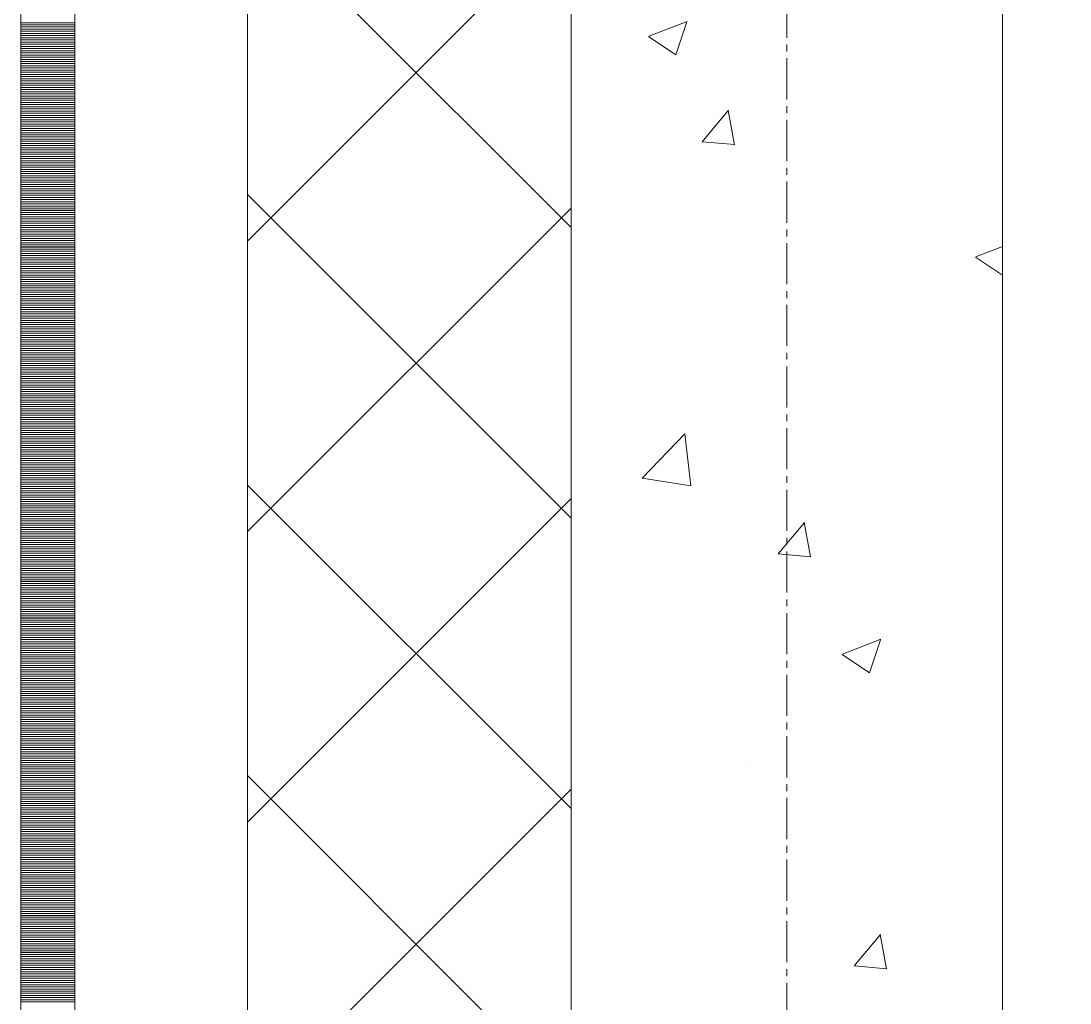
# Model space of a CAD drawing. Header units: millimetres. Extents: x 470010 to 1231400, y -134005 to 421770.
# Drawn here: x 806167.7 to 806654, y 139256.5 to 139711.8 of the extents above; entities that cross this region are included whole.
import ezdxf
from ezdxf.enums import TextEntityAlignment as Align

# ---------------------------------------------------------------- set-up
doc = ezdxf.new("R2010")
doc.units = ezdxf.units.MM
doc.linetypes.add('CENTER2', pattern=[28.575, 19.05, -3.175, 3.175, -3.175])
doc.linetypes.add('DASHED', pattern=[19.05, 12.7, -6.35])
doc.layers.get('Defpoints').update_dxf_attribs({"color": 140})
doc.layers.add('АР_Делит', color=120, linetype='Continuous', lineweight=0, plot=False)
for name, color, linetype, lineweight in [('АР_Стены ПЕНОблок', 52, 'Continuous', 20), ('АР_Тонкая', 254, 'Continuous', 5), ('АР_Утеплитель', 31, 'Continuous', 0), ('АР_Штриховка', 8, 'Continuous', 0)]:
    doc.layers.add(name, color=color, linetype=linetype, lineweight=lineweight)
doc.layers.add('РД_Оси_100', color=7, linetype='Continuous', lineweight=0, true_color=0x525252)
doc.styles.add('style1', font='ARIALN.TTF')

# ---------------------------------------------------------------- blocks, each defined once
blk = doc.blocks.new('СОШ_2200_АР_ОСИ_М100_28.05.24')
at = {"layer": 'АР_Делит', "color": 251, "linetype": 'DASHED', "true_color": 0x636466}
blk.add_lwpolyline([(114955, 135155), (114955, -355), (93595.036, -355), (93595.036, 13855), (94145, 13855), (94145, 68320), (66055, 68320), (66055, 13857.73), (83455, 13857.73), (83455, -355), (45245, -355), (45245, 13145), (44695, 13145), (44695, 26755), (45245, 26755), (45245, 68320), (20455, 68320), (20455, 26755), (27955, 26755), (27955, 13145), (-355, 13145), (-355, 100855)], dxfattribs=at)
at = {"layer": 'РД_Оси_100', "color": 251, "linetype": 'CENTER2', "true_color": 0x636466}
blk.add_line((0, -6155), (0, 139938.679), dxfattribs=at)
blk = doc.blocks.new('A$C9108343f')
at = {"layer": 'АР_Стены ПЕНОблок', "color": 18, "linetype": 'Continuous', "lineweight": 20, "true_color": 0x000000}
for p, q in [((140704.09, 313879.49), (140704.09, 237679.49)), ((140904.09, 237679.49), (140904.09, 313879.49))]:
    blk.add_line(p, q, dxfattribs=at)
at = {"layer": 'АР_Тонкая', "color": 18, "linetype": 'Continuous', "lineweight": 5, "true_color": 0x000000}
for p, q in [((140449.09, 313879.49), (140449.09, 237679.49)), ((140474.09, 313879.49), (140474.09, 237679.49)), ((140474.09, 237679.49), (140474.09, 313879.49)), ((140554.09, 237679.49), (140554.09, 313879.49))]:
    blk.add_line(p, q, dxfattribs=at)
at = {"layer": 'АР_Утеплитель', "color": 18, "linetype": 'Continuous', "lineweight": 0, "true_color": 0x000000}
for p, q in [((140554.09, 313879.49), (140554.09, 237679.49)), ((140704.09, 237679.49), (140704.09, 313879.49))]:
    blk.add_line(p, q, dxfattribs=at)
at = {"layer": 'АР_Штриховка', "color": 18, "linetype": 'Continuous', "lineweight": 0, "true_color": 0x000000}
for p, q in [((140704.09, 239982.27), (140554.09, 240132.27)), ((140554.09, 239975.98), (140704.09, 240125.98)), ((140740.06, 240070.99), (140757.85, 240077.81)), ((140752.62, 240062.28), (140757.77, 240077.63)), ((140449.09, 240077.24), (140474.09, 240077.24)), ((140449.09, 240076.24), (140474.09, 240076.24)), ((140449.09, 240075.24), (140474.09, 240075.24)), ((140449.09, 240074.24), (140474.09, 240074.24)), ((140449.09, 240073.24), (140474.09, 240073.24)), ((140796.79, 240073.47), (140796.79, 240073.47)), ((140449.09, 240072.24), (140474.09, 240072.24)), ((140449.09, 240071.24), (140474.09, 240071.24)), ((140449.09, 240070.24), (140474.09, 240070.24)), ((140449.09, 240069.24), (140474.09, 240069.24)), ((140449.09, 240068.24), (140474.09, 240068.24)), ((140739.98, 240070.81), (140752.62, 240062.28)), ((140449.09, 240067.24), (140474.09, 240067.24)), ((140449.09, 240066.24), (140474.09, 240066.24)), ((140449.09, 240065.24), (140474.09, 240065.24)), ((140449.09, 240064.24), (140474.09, 240064.24)), ((140449.09, 240063.24), (140474.09, 240063.24)), ((140449.09, 240062.24), (140474.09, 240062.24)), ((140449.09, 240061.24), (140474.09, 240061.24)), ((140449.09, 240060.24), (140474.09, 240060.24)), ((140449.09, 240059.24), (140474.09, 240059.24)), ((140449.09, 240058.24), (140474.09, 240058.24)), ((140449.09, 240057.24), (140474.09, 240057.24)), ((140449.09, 240056.24), (140474.09, 240056.24)), ((140449.09, 240055.24), (140474.09, 240055.24)), ((140449.09, 240054.24), (140474.09, 240054.24)), ((140449.09, 240053.24), (140474.09, 240053.24)), ((140449.09, 240052.24), (140474.09, 240052.24)), ((140449.09, 240051.24), (140474.09, 240051.24)), ((140449.09, 240050.24), (140474.09, 240050.24)), ((140449.09, 240049.24), (140474.09, 240049.24)), ((140449.09, 240048.24), (140474.09, 240048.24)), ((140449.09, 240047.24), (140474.09, 240047.24)), ((140449.09, 240046.24), (140474.09, 240046.24)), ((140449.09, 240045.24), (140474.09, 240045.24)), ((140449.09, 240044.24), (140474.09, 240044.24)), ((140449.09, 240043.24), (140474.09, 240043.24)), ((140449.09, 240042.24), (140474.09, 240042.24)), ((140449.09, 240041.24), (140474.09, 240041.24)), ((140449.09, 240040.24), (140474.09, 240040.24)), ((140449.09, 240039.24), (140474.09, 240039.24)), ((140449.09, 240038.24), (140474.09, 240038.24)), ((140449.09, 240037.24), (140474.09, 240037.24)), ((140449.09, 240036.24), (140474.09, 240036.24)), ((140449.09, 240035.24), (140474.09, 240035.24)), ((140449.09, 240034.24), (140474.09, 240034.24)), ((140764.86, 240022.03), (140777.11, 240036.62)), ((140779.79, 240020.65), (140776.86, 240036.57)), ((140449.09, 240033.24), (140474.09, 240033.24)), ((140449.09, 240032.24), (140474.09, 240032.24)), ((140449.09, 240031.24), (140474.09, 240031.24)), ((140449.09, 240030.24), (140474.09, 240030.24)), ((140449.09, 240029.24), (140474.09, 240029.24)), ((140449.09, 240028.24), (140474.09, 240028.24)), ((140449.09, 240027.24), (140474.09, 240027.24)), ((140449.09, 240026.24), (140474.09, 240026.24)), ((140449.09, 240025.24), (140474.09, 240025.24)), ((140449.09, 240024.24), (140474.09, 240024.24)), ((140449.09, 240023.24), (140474.09, 240023.24)), ((140449.09, 240022.24), (140474.09, 240022.24)), ((140449.09, 240021.24), (140474.09, 240021.24)), ((140449.09, 240020.24), (140474.09, 240020.24)), ((140449.09, 240019.24), (140474.09, 240019.24)), ((140764.86, 240022.02), (140780.04, 240020.69)), ((140782.83, 240020.59), (140782.83, 240020.59)), ((140449.09, 240018.24), (140474.09, 240018.24)), ((140449.09, 240017.24), (140474.09, 240017.24)), ((140449.09, 240016.24), (140474.09, 240016.24)), ((140449.09, 240015.24), (140474.09, 240015.24)), ((140449.09, 240014.24), (140474.09, 240014.24)), ((140449.09, 240013.24), (140474.09, 240013.24)), ((140449.09, 240012.24), (140474.09, 240012.24)), ((140449.09, 240011.24), (140474.09, 240011.24)), ((140449.09, 240010.24), (140474.09, 240010.24)), ((140449.09, 240009.24), (140474.09, 240009.24)), ((140449.09, 240008.24), (140474.09, 240008.24)), ((140449.09, 240007.24), (140474.09, 240007.24)), ((140449.09, 240006.24), (140474.09, 240006.24)), ((140449.09, 240005.24), (140474.09, 240005.24)), ((140775.34, 240008.95), (140775.34, 240008.95)), ((140449.09, 240004.24), (140474.09, 240004.24)), ((140449.09, 240003.24), (140474.09, 240003.24)), ((140449.09, 240002.24), (140474.09, 240002.24)), ((140449.09, 240001.24), (140474.09, 240001.24)), ((140449.09, 240000.24), (140474.09, 240000.24)), ((140449.09, 239999.24), (140474.09, 239999.24)), ((140449.09, 239998.24), (140474.09, 239998.24)), ((140449.09, 239997.24), (140474.09, 239997.24)), ((140449.09, 239996.24), (140474.09, 239996.24)), ((140449.09, 239995.24), (140474.09, 239995.24)), ((140704.09, 239847.57), (140554.09, 239997.57)), ((140449.09, 239994.24), (140474.09, 239994.24)), ((140449.09, 239993.24), (140474.09, 239993.24)), ((140449.09, 239992.24), (140474.09, 239992.24)), ((140449.09, 239991.24), (140474.09, 239991.24)), ((140449.09, 239990.24), (140474.09, 239990.24)), ((140554.09, 239841.28), (140704.09, 239991.28)), ((140449.09, 239989.24), (140474.09, 239989.24)), ((140449.09, 239988.24), (140474.09, 239988.24)), ((140449.09, 239987.24), (140474.09, 239987.24)), ((140449.09, 239986.24), (140474.09, 239986.24)), ((140449.09, 239985.24), (140474.09, 239985.24)), ((140793.71, 239988.92), (140793.71, 239988.92)), ((140449.09, 239984.24), (140474.09, 239984.24)), ((140449.09, 239983.24), (140474.09, 239983.24)), ((140449.09, 239982.24), (140474.09, 239982.24)), ((140449.09, 239981.24), (140474.09, 239981.24)), ((140449.09, 239980.24), (140474.09, 239980.24)), ((140449.09, 239979.24), (140474.09, 239979.24)), ((140449.09, 239978.24), (140474.09, 239978.24)), ((140449.09, 239977.24), (140474.09, 239977.24)), ((140449.09, 239976.24), (140474.09, 239976.24)), ((140449.09, 239975.24), (140474.09, 239975.24)), ((140449.09, 239974.24), (140474.09, 239974.24)), ((140449.09, 239973.24), (140474.09, 239973.24)), ((140449.09, 239972.24), (140474.09, 239972.24)), ((140449.09, 239971.24), (140474.09, 239971.24)), ((140891.68, 239968.72), (140904.09, 239973.49)), ((140449.09, 239970.24), (140474.09, 239970.24)), ((140449.09, 239969.24), (140474.09, 239969.24)), ((140449.09, 239968.24), (140474.09, 239968.24)), ((140449.09, 239967.24), (140474.09, 239967.24)), ((140449.09, 239966.24), (140474.09, 239966.24)), ((140891.6, 239968.54), (140904.09, 239960.11)), ((140449.09, 239965.24), (140474.09, 239965.24)), ((140449.09, 239964.24), (140474.09, 239964.24)), ((140449.09, 239963.24), (140474.09, 239963.24)), ((140449.09, 239962.24), (140474.09, 239962.24)), ((140449.09, 239961.24), (140474.09, 239961.24)), ((140449.09, 239960.24), (140474.09, 239960.24)), ((140449.09, 239959.24), (140474.09, 239959.24)), ((140449.09, 239958.24), (140474.09, 239958.24)), ((140449.09, 239957.24), (140474.09, 239957.24)), ((140449.09, 239956.24), (140474.09, 239956.24)), ((140449.09, 239955.24), (140474.09, 239955.24)), ((140449.09, 239954.24), (140474.09, 239954.24)), ((140449.09, 239953.24), (140474.09, 239953.24)), ((140449.09, 239952.24), (140474.09, 239952.24)), ((140449.09, 239951.24), (140474.09, 239951.24)), ((140449.09, 239950.24), (140474.09, 239950.24)), ((140449.09, 239949.24), (140474.09, 239949.24)), ((140449.09, 239948.24), (140474.09, 239948.24)), ((140449.09, 239947.24), (140474.09, 239947.24)), ((140449.09, 239946.24), (140474.09, 239946.24)), ((140449.09, 239945.24), (140474.09, 239945.24)), ((140449.09, 239944.24), (140474.09, 239944.24)), ((140449.09, 239943.24), (140474.09, 239943.24)), ((140449.09, 239942.24), (140474.09, 239942.24)), ((140876.42, 239941.52), (140876.42, 239941.52)), ((140449.09, 239941.24), (140474.09, 239941.24)), ((140449.09, 239940.24), (140474.09, 239940.24)), ((140449.09, 239939.24), (140474.09, 239939.24)), ((140449.09, 239938.24), (140474.09, 239938.24)), ((140449.09, 239937.24), (140474.09, 239937.24)), ((140449.09, 239936.24), (140474.09, 239936.24)), ((140449.09, 239935.24), (140474.09, 239935.24)), ((140449.09, 239934.24), (140474.09, 239934.24)), ((140449.09, 239933.24), (140474.09, 239933.24)), ((140449.09, 239932.24), (140474.09, 239932.24)), ((140839.23, 239936.18), (140839.23, 239936.18)), ((140449.09, 239931.24), (140474.09, 239931.24)), ((140449.09, 239930.24), (140474.09, 239930.24)), ((140449.09, 239929.24), (140474.09, 239929.24)), ((140449.09, 239928.24), (140474.09, 239928.24)), ((140449.09, 239927.24), (140474.09, 239927.24)), ((140449.09, 239926.24), (140474.09, 239926.24)), ((140449.09, 239925.24), (140474.09, 239925.24)), ((140449.09, 239924.24), (140474.09, 239924.24)), ((140449.09, 239923.24), (140474.09, 239923.24)), ((140449.09, 239922.24), (140474.09, 239922.24)), ((140449.09, 239921.24), (140474.09, 239921.24)), ((140449.09, 239920.24), (140474.09, 239920.24)), ((140449.09, 239919.24), (140474.09, 239919.24)), ((140449.09, 239918.24), (140474.09, 239918.24)), ((140449.09, 239917.24), (140474.09, 239917.24)), ((140716.01, 239920.41), (140716.01, 239920.41)), ((140449.09, 239916.24), (140474.09, 239916.24)), ((140449.09, 239915.24), (140474.09, 239915.24)), ((140449.09, 239914.24), (140474.09, 239914.24)), ((140449.09, 239913.24), (140474.09, 239913.24)), ((140449.09, 239912.24), (140474.09, 239912.24)), ((140449.09, 239911.24), (140474.09, 239911.24)), ((140449.09, 239910.24), (140474.09, 239910.24)), ((140449.09, 239909.24), (140474.09, 239909.24)), ((140449.09, 239908.24), (140474.09, 239908.24)), ((140449.09, 239907.24), (140474.09, 239907.24)), ((140449.09, 239906.24), (140474.09, 239906.24)), ((140449.09, 239905.24), (140474.09, 239905.24)), ((140449.09, 239904.24), (140474.09, 239904.24)), ((140449.09, 239903.24), (140474.09, 239903.24)), ((140790.62, 239904.36), (140790.62, 239904.36)), ((140449.09, 239902.24), (140474.09, 239902.24)), ((140449.09, 239901.24), (140474.09, 239901.24)), ((140449.09, 239900.24), (140474.09, 239900.24)), ((140449.09, 239899.24), (140474.09, 239899.24)), ((140449.09, 239898.24), (140474.09, 239898.24)), ((140449.09, 239897.24), (140474.09, 239897.24)), ((140449.09, 239896.24), (140474.09, 239896.24)), ((140449.09, 239895.24), (140474.09, 239895.24)), ((140449.09, 239894.24), (140474.09, 239894.24)), ((140449.09, 239893.24), (140474.09, 239893.24)), ((140449.09, 239892.24), (140474.09, 239892.24)), ((140449.09, 239891.24), (140474.09, 239891.24)), ((140449.09, 239890.24), (140474.09, 239890.24)), ((140449.09, 239889.24), (140474.09, 239889.24)), ((140449.09, 239888.24), (140474.09, 239888.24)), ((140449.09, 239887.24), (140474.09, 239887.24)), ((140449.09, 239886.24), (140474.09, 239886.24)), ((140449.09, 239885.24), (140474.09, 239885.24)), ((140449.09, 239884.24), (140474.09, 239884.24)), ((140449.09, 239883.24), (140474.09, 239883.24)), ((140737.07, 239866), (140756.85, 239886.62)), ((140759.61, 239862.49), (140756.81, 239886.62)), ((140449.09, 239882.24), (140474.09, 239882.24)), ((140449.09, 239881.24), (140474.09, 239881.24)), ((140449.09, 239880.24), (140474.09, 239880.24)), ((140449.09, 239879.24), (140474.09, 239879.24)), ((140449.09, 239878.24), (140474.09, 239878.24)), ((140725.87, 239879.16), (140725.87, 239879.16)), ((140900.1, 239880.41), (140900.1, 239880.41)), ((140449.09, 239877.24), (140474.09, 239877.24)), ((140449.09, 239876.24), (140474.09, 239876.24)), ((140449.09, 239875.24), (140474.09, 239875.24)), ((140449.09, 239874.24), (140474.09, 239874.24)), ((140861.46, 239873.43), (140861.46, 239873.43)), ((140449.09, 239873.24), (140474.09, 239873.24)), ((140449.09, 239872.24), (140474.09, 239872.24)), ((140449.09, 239871.24), (140474.09, 239871.24)), ((140449.09, 239870.24), (140474.09, 239870.24)), ((140449.09, 239869.24), (140474.09, 239869.24)), ((140449.09, 239868.24), (140474.09, 239868.24)), ((140449.09, 239867.24), (140474.09, 239867.24)), ((140449.09, 239866.24), (140474.09, 239866.24)), ((140449.09, 239865.24), (140474.09, 239865.24)), ((140449.09, 239864.24), (140474.09, 239864.24)), ((140737.04, 239866.07), (140759.63, 239862.57)), ((140449.09, 239863.24), (140474.09, 239863.24)), ((140449.09, 239862.24), (140474.09, 239862.24)), ((140449.09, 239861.24), (140474.09, 239861.24)), ((140449.09, 239860.24), (140474.09, 239860.24)), ((140449.09, 239859.24), (140474.09, 239859.24)), ((140704.09, 239712.86), (140554.09, 239862.86)), ((140449.09, 239858.24), (140474.09, 239858.24)), ((140449.09, 239857.24), (140474.09, 239857.24)), ((140449.09, 239856.24), (140474.09, 239856.24)), ((140449.09, 239855.24), (140474.09, 239855.24)), ((140449.09, 239854.24), (140474.09, 239854.24)), ((140554.09, 239706.57), (140704.09, 239856.57)), ((140751.97, 239854.98), (140751.97, 239854.98)), ((140449.09, 239853.24), (140474.09, 239853.24)), ((140449.09, 239852.24), (140474.09, 239852.24)), ((140449.09, 239851.24), (140474.09, 239851.24)), ((140449.09, 239850.24), (140474.09, 239850.24)), ((140449.09, 239849.24), (140474.09, 239849.24)), ((140873.19, 239849.72), (140873.19, 239849.72)), ((140449.09, 239848.24), (140474.09, 239848.24)), ((140449.09, 239847.24), (140474.09, 239847.24)), ((140449.09, 239846.24), (140474.09, 239846.24)), ((140449.09, 239845.24), (140474.09, 239845.24)), ((140449.09, 239844.24), (140474.09, 239844.24)), ((140779.43, 239845.04), (140779.43, 239845.04)), ((140800.1, 239830.97), (140812.35, 239845.57)), ((140815.04, 239829.59), (140812.1, 239845.51)), ((140449.09, 239843.24), (140474.09, 239843.24)), ((140449.09, 239842.24), (140474.09, 239842.24)), ((140449.09, 239841.24), (140474.09, 239841.24)), ((140449.09, 239840.24), (140474.09, 239840.24)), ((140809.6, 239841.34), (140809.6, 239841.34)), ((140449.09, 239839.24), (140474.09, 239839.24)), ((140449.09, 239838.24), (140474.09, 239838.24)), ((140449.09, 239837.24), (140474.09, 239837.24)), ((140449.09, 239836.24), (140474.09, 239836.24)), ((140449.09, 239835.24), (140474.09, 239835.24)), ((140449.09, 239834.24), (140474.09, 239834.24)), ((140449.09, 239833.24), (140474.09, 239833.24)), ((140449.09, 239832.24), (140474.09, 239832.24)), ((140449.09, 239831.24), (140474.09, 239831.24)), ((140449.09, 239830.24), (140474.09, 239830.24)), ((140800.1, 239830.97), (140815.28, 239829.64)), ((140449.09, 239829.24), (140474.09, 239829.24)), ((140449.09, 239828.24), (140474.09, 239828.24)), ((140449.09, 239827.24), (140474.09, 239827.24)), ((140449.09, 239826.24), (140474.09, 239826.24)), ((140449.09, 239825.24), (140474.09, 239825.24)), ((140449.09, 239824.24), (140474.09, 239824.24)), ((140449.09, 239823.24), (140474.09, 239823.24)), ((140449.09, 239822.24), (140474.09, 239822.24)), ((140449.09, 239821.24), (140474.09, 239821.24)), ((140449.09, 239820.24), (140474.09, 239820.24)), ((140449.09, 239819.24), (140474.09, 239819.24)), ((140449.09, 239818.24), (140474.09, 239818.24)), ((140449.09, 239817.24), (140474.09, 239817.24)), ((140449.09, 239816.24), (140474.09, 239816.24)), ((140449.09, 239815.24), (140474.09, 239815.24)), ((140787.53, 239819.81), (140787.53, 239819.81)), ((140449.09, 239814.24), (140474.09, 239814.24)), ((140449.09, 239813.24), (140474.09, 239813.24)), ((140449.09, 239812.24), (140474.09, 239812.24)), ((140449.09, 239811.24), (140474.09, 239811.24)), ((140449.09, 239810.24), (140474.09, 239810.24)), ((140449.09, 239809.24), (140474.09, 239809.24)), ((140449.09, 239808.24), (140474.09, 239808.24)), ((140449.09, 239807.24), (140474.09, 239807.24)), ((140449.09, 239806.24), (140474.09, 239806.24)), ((140449.09, 239805.24), (140474.09, 239805.24)), ((140449.09, 239804.24), (140474.09, 239804.24)), ((140449.09, 239803.24), (140474.09, 239803.24)), ((140449.09, 239802.24), (140474.09, 239802.24)), ((140449.09, 239801.24), (140474.09, 239801.24)), ((140449.09, 239800.24), (140474.09, 239800.24)), ((140449.09, 239799.24), (140474.09, 239799.24)), ((140449.09, 239798.24), (140474.09, 239798.24)), ((140449.09, 239797.24), (140474.09, 239797.24)), ((140449.09, 239796.24), (140474.09, 239796.24)), ((140449.09, 239795.24), (140474.09, 239795.24)), ((140449.09, 239794.24), (140474.09, 239794.24)), ((140449.09, 239793.24), (140474.09, 239793.24)), ((140449.09, 239792.24), (140474.09, 239792.24)), ((140449.09, 239791.24), (140474.09, 239791.24)), ((140829.88, 239784.53), (140847.66, 239791.36)), ((140842.43, 239775.83), (140847.58, 239791.18)), ((140449.09, 239790.24), (140474.09, 239790.24)), ((140449.09, 239789.24), (140474.09, 239789.24)), ((140449.09, 239788.24), (140474.09, 239788.24)), ((140449.09, 239787.24), (140474.09, 239787.24)), ((140449.09, 239786.24), (140474.09, 239786.24)), ((140449.09, 239785.24), (140474.09, 239785.24)), ((140449.09, 239784.24), (140474.09, 239784.24)), ((140449.09, 239783.24), (140474.09, 239783.24)), ((140449.09, 239782.24), (140474.09, 239782.24)), ((140449.09, 239781.24), (140474.09, 239781.24)), ((140829.8, 239784.35), (140842.43, 239775.83)), ((140449.09, 239780.24), (140474.09, 239780.24)), ((140449.09, 239779.24), (140474.09, 239779.24)), ((140449.09, 239778.24), (140474.09, 239778.24)), ((140449.09, 239777.24), (140474.09, 239777.24)), ((140449.09, 239776.24), (140474.09, 239776.24)), ((140449.09, 239775.24), (140474.09, 239775.24)), ((140449.09, 239774.24), (140474.09, 239774.24)), ((140449.09, 239773.24), (140474.09, 239773.24)), ((140449.09, 239772.24), (140474.09, 239772.24)), ((140449.09, 239771.24), (140474.09, 239771.24)), ((140449.09, 239770.24), (140474.09, 239770.24)), ((140449.09, 239769.24), (140474.09, 239769.24)), ((140449.09, 239768.24), (140474.09, 239768.24)), ((140449.09, 239767.24), (140474.09, 239767.24)), ((140449.09, 239766.24), (140474.09, 239766.24)), ((140449.09, 239765.24), (140474.09, 239765.24)), ((140449.09, 239764.24), (140474.09, 239764.24)), ((140449.09, 239763.24), (140474.09, 239763.24)), ((140449.09, 239762.24), (140474.09, 239762.24)), ((140848.97, 239766.1), (140848.97, 239766.1)), ((140902.57, 239762.2), (140902.57, 239762.2)), ((140449.09, 239761.24), (140474.09, 239761.24)), ((140449.09, 239760.24), (140474.09, 239760.24)), ((140449.09, 239759.24), (140474.09, 239759.24)), ((140449.09, 239758.24), (140474.09, 239758.24)), ((140449.09, 239757.24), (140474.09, 239757.24)), ((140449.09, 239756.24), (140474.09, 239756.24)), ((140449.09, 239755.24), (140474.09, 239755.24)), ((140449.09, 239754.24), (140474.09, 239754.24)), ((140449.09, 239753.24), (140474.09, 239753.24)), ((140449.09, 239752.24), (140474.09, 239752.24)), ((140449.09, 239751.24), (140474.09, 239751.24)), ((140449.09, 239750.24), (140474.09, 239750.24)), ((140449.09, 239749.24), (140474.09, 239749.24)), ((140449.09, 239748.24), (140474.09, 239748.24)), ((140449.09, 239747.24), (140474.09, 239747.24)), ((140806.37, 239749.54), (140806.37, 239749.54)), ((140449.09, 239746.24), (140474.09, 239746.24)), ((140449.09, 239745.24), (140474.09, 239745.24)), ((140449.09, 239744.24), (140474.09, 239744.24)), ((140449.09, 239743.24), (140474.09, 239743.24)), ((140449.09, 239742.24), (140474.09, 239742.24)), ((140810.93, 239744.32), (140810.93, 239744.32)), ((140449.09, 239741.24), (140474.09, 239741.24)), ((140449.09, 239740.24), (140474.09, 239740.24)), ((140449.09, 239739.24), (140474.09, 239739.24)), ((140449.09, 239738.24), (140474.09, 239738.24)), ((140449.09, 239737.24), (140474.09, 239737.24)), ((140742.78, 239741.16), (140742.78, 239741.16)), ((140449.09, 239736.24), (140474.09, 239736.24)), ((140449.09, 239735.24), (140474.09, 239735.24)), ((140449.09, 239734.24), (140474.09, 239734.24)), ((140449.09, 239733.24), (140474.09, 239733.24)), ((140784.44, 239735.25), (140784.44, 239735.25)), ((140449.09, 239732.24), (140474.09, 239732.24)), ((140449.09, 239731.24), (140474.09, 239731.24)), ((140449.09, 239730.24), (140474.09, 239730.24)), ((140449.09, 239729.24), (140474.09, 239729.24)), ((140449.09, 239728.24), (140474.09, 239728.24)), ((140704.09, 239578.16), (140554.09, 239728.16)), ((140449.09, 239727.24), (140474.09, 239727.24)), ((140449.09, 239726.24), (140474.09, 239726.24)), ((140449.09, 239725.24), (140474.09, 239725.24)), ((140449.09, 239724.24), (140474.09, 239724.24)), ((140449.09, 239723.24), (140474.09, 239723.24)), ((140449.09, 239722.24), (140474.09, 239722.24)), ((140449.09, 239721.24), (140474.09, 239721.24)), ((140449.09, 239720.24), (140474.09, 239720.24)), ((140449.09, 239719.24), (140474.09, 239719.24)), ((140449.09, 239718.24), (140474.09, 239718.24)), ((140554.09, 239571.87), (140704.09, 239721.87)), ((140449.09, 239717.24), (140474.09, 239717.24)), ((140449.09, 239716.24), (140474.09, 239716.24)), ((140449.09, 239715.24), (140474.09, 239715.24)), ((140449.09, 239714.24), (140474.09, 239714.24)), ((140449.09, 239713.24), (140474.09, 239713.24)), ((140449.09, 239712.24), (140474.09, 239712.24)), ((140449.09, 239711.24), (140474.09, 239711.24)), ((140449.09, 239710.24), (140474.09, 239710.24)), ((140449.09, 239709.24), (140474.09, 239709.24)), ((140449.09, 239708.24), (140474.09, 239708.24)), ((140449.09, 239707.24), (140474.09, 239707.24)), ((140449.09, 239706.24), (140474.09, 239706.24)), ((140449.09, 239705.24), (140474.09, 239705.24)), ((140449.09, 239704.24), (140474.09, 239704.24)), ((140449.09, 239703.24), (140474.09, 239703.24)), ((140449.09, 239702.24), (140474.09, 239702.24)), ((140449.09, 239701.24), (140474.09, 239701.24)), ((140449.09, 239700.24), (140474.09, 239700.24)), ((140449.09, 239699.24), (140474.09, 239699.24)), ((140449.09, 239698.24), (140474.09, 239698.24)), ((140449.09, 239697.24), (140474.09, 239697.24)), ((140449.09, 239696.24), (140474.09, 239696.24)), ((140449.09, 239695.24), (140474.09, 239695.24)), ((140449.09, 239694.24), (140474.09, 239694.24)), ((140449.09, 239693.24), (140474.09, 239693.24)), ((140449.09, 239692.24), (140474.09, 239692.24)), ((140449.09, 239691.24), (140474.09, 239691.24)), ((140449.09, 239690.24), (140474.09, 239690.24)), ((140449.09, 239689.24), (140474.09, 239689.24)), ((140449.09, 239688.24), (140474.09, 239688.24)), ((140449.09, 239687.24), (140474.09, 239687.24)), ((140449.09, 239686.24), (140474.09, 239686.24)), ((140449.09, 239685.24), (140474.09, 239685.24)), ((140449.09, 239684.24), (140474.09, 239684.24)), ((140449.09, 239683.24), (140474.09, 239683.24)), ((140449.09, 239682.24), (140474.09, 239682.24)), ((140449.09, 239681.24), (140474.09, 239681.24)), ((140449.09, 239680.24), (140474.09, 239680.24)), ((140449.09, 239679.24), (140474.09, 239679.24)), ((140449.09, 239678.24), (140474.09, 239678.24)), ((140449.09, 239677.24), (140474.09, 239677.24)), ((140449.09, 239676.24), (140474.09, 239676.24)), ((140449.09, 239675.24), (140474.09, 239675.24)), ((140449.09, 239674.24), (140474.09, 239674.24)), ((140449.09, 239673.24), (140474.09, 239673.24)), ((140449.09, 239672.24), (140474.09, 239672.24)), ((140449.09, 239671.24), (140474.09, 239671.24)), ((140449.09, 239670.24), (140474.09, 239670.24)), ((140449.09, 239669.24), (140474.09, 239669.24)), ((140449.09, 239668.24), (140474.09, 239668.24)), ((140449.09, 239667.24), (140474.09, 239667.24)), ((140449.09, 239666.24), (140474.09, 239666.24)), ((140449.09, 239665.24), (140474.09, 239665.24)), ((140449.09, 239664.24), (140474.09, 239664.24)), ((140449.09, 239663.24), (140474.09, 239663.24)), ((140449.09, 239662.24), (140474.09, 239662.24)), ((140449.09, 239661.24), (140474.09, 239661.24)), ((140449.09, 239660.24), (140474.09, 239660.24)), ((140835.75, 239662.02), (140835.75, 239662.02)), ((140449.09, 239659.24), (140474.09, 239659.24)), ((140449.09, 239658.24), (140474.09, 239658.24)), ((140449.09, 239657.24), (140474.09, 239657.24)), ((140449.09, 239656.24), (140474.09, 239656.24)), ((140449.09, 239655.24), (140474.09, 239655.24)), ((140835.35, 239639.92), (140847.59, 239654.51)), ((140449.09, 239654.24), (140474.09, 239654.24)), ((140449.09, 239653.24), (140474.09, 239653.24)), ((140449.09, 239652.24), (140474.09, 239652.24)), ((140449.09, 239651.24), (140474.09, 239651.24)), ((140449.09, 239650.24), (140474.09, 239650.24)), ((140781.35, 239650.7), (140781.35, 239650.7)), ((140850.28, 239638.53), (140847.34, 239654.46)), ((140449.09, 239649.24), (140474.09, 239649.24)), ((140449.09, 239648.24), (140474.09, 239648.24)), ((140449.09, 239647.24), (140474.09, 239647.24)), ((140449.09, 239646.24), (140474.09, 239646.24)), ((140449.09, 239645.24), (140474.09, 239645.24)), ((140739.55, 239649.35), (140739.55, 239649.35)), ((140449.09, 239644.24), (140474.09, 239644.24)), ((140449.09, 239643.24), (140474.09, 239643.24)), ((140449.09, 239642.24), (140474.09, 239642.24)), ((140449.09, 239641.24), (140474.09, 239641.24)), ((140449.09, 239640.24), (140474.09, 239640.24)), ((140449.09, 239639.24), (140474.09, 239639.24)), ((140449.09, 239638.24), (140474.09, 239638.24)), ((140449.09, 239637.24), (140474.09, 239637.24)), ((140449.09, 239636.24), (140474.09, 239636.24)), ((140449.09, 239635.24), (140474.09, 239635.24)), ((140835.35, 239639.91), (140850.53, 239638.58)), ((140449.09, 239634.24), (140474.09, 239634.24)), ((140449.09, 239633.24), (140474.09, 239633.24)), ((140449.09, 239632.24), (140474.09, 239632.24)), ((140449.09, 239631.24), (140474.09, 239631.24)), ((140449.09, 239630.24), (140474.09, 239630.24)), ((140449.09, 239629.24), (140474.09, 239629.24)), ((140449.09, 239628.24), (140474.09, 239628.24)), ((140449.09, 239627.24), (140474.09, 239627.24)), ((140449.09, 239626.24), (140474.09, 239626.24)), ((140449.09, 239625.24), (140474.09, 239625.24)), ((140449.09, 239624.24), (140474.09, 239624.24)), ((140449.09, 239623.24), (140474.09, 239623.24))]:
    blk.add_line(p, q, dxfattribs=at)
at = {"layer": 'РД_Оси_100'}
blk.add_blockref('СОШ_2200_АР_ОСИ_М100_28.05.24', (140804.09, 223079.49), dxfattribs=at)
at = {"layer": 'Defpoints', "color": 18, "true_color": 0x000000, "style": 'style1'}
for p in [(143949.34, 316089.12), (143974.98, 281639.5), (143890.4, 273244.71), (143839.99, 264276.81), (143967.75, 254892.38), (12251.96, 104178.14), (12382.58, 96023.14)]:
    blk.add_attdef('АР-ПОМЕЩЕНИЕ:НАИМЕНОВАНИЕ', text='', height=100, dxfattribs=at).set_placement(p, align=Align.MIDDLE)
at = {"layer": 'Defpoints', "color": 18, "true_color": 0x000000, "style": 'style1', "flags": 8}
for p in [(143951.3, 279099.09), (143848.34, 269251.11), (143875.33, 260094.25), (144049.74, 250824.7), (163419.28, 238153.36), (155897.46, 237965.97), (183037.2, 237965.97), (143342.94, 237876.19)]:
    blk.add_attdef('АР-ПОМЕЩЕНИЕ:НАИМЕНОВАНИЕ', text='', height=100, dxfattribs=at).set_placement(p, align=Align.MIDDLE)

msp = doc.modelspace()

# ---------------------------------------------------------------- linework, layer by layer
at = {"layer": 'АР_Стены ПЕНОблок', "color": 18, "linetype": 'Continuous', "lineweight": 20, "true_color": 0x000000}
for p, q in [((806422.706, 213513.251), (806422.706, 137313.251)), ((806622.706, 137313.251), (806622.706, 213513.251))]:
    msp.add_line(p, q, dxfattribs=at)
at = {"layer": 'АР_Тонкая', "color": 18, "linetype": 'Continuous', "lineweight": 5, "true_color": 0x000000}
for p, q in [((806167.706, 213513.251), (806167.706, 137313.251)), ((806192.706, 213513.251), (806192.706, 137313.251)), ((806192.706, 137313.251), (806192.706, 213513.251)), ((806272.706, 137313.251), (806272.706, 213513.251))]:
    msp.add_line(p, q, dxfattribs=at)
at = {"layer": 'АР_Утеплитель', "color": 18, "linetype": 'Continuous', "lineweight": 0, "true_color": 0x000000}
for p, q in [((806272.706, 213513.251), (806272.706, 137313.251)), ((806422.706, 137313.251), (806422.706, 213513.251))]:
    msp.add_line(p, q, dxfattribs=at)
at = {"layer": 'АР_Штриховка', "color": 18, "linetype": 'Continuous', "lineweight": 0, "true_color": 0x000000}
for p, q in [((806422.706, 139616.027), (806272.706, 139766.027)), ((806272.706, 139609.74), (806422.706, 139759.74)), ((806167.706, 139711), (806192.706, 139711)), ((806167.706, 139710), (806192.706, 139710)), ((806167.706, 139709), (806192.706, 139709)), ((806458.676, 139704.743), (806476.461, 139711.57)), ((806471.235, 139696.042), (806476.385, 139711.391)), ((806167.706, 139708), (806192.706, 139708)), ((806167.706, 139707), (806192.706, 139707)), ((806167.706, 139706), (806192.706, 139706)), ((806167.706, 139705), (806192.706, 139705)), ((806458.595, 139704.565), (806471.229, 139696.043)), ((806167.706, 139704), (806192.706, 139704)), ((806167.706, 139703), (806192.706, 139703)), ((806167.706, 139702), (806192.706, 139702)), ((806167.706, 139701), (806192.706, 139701)), ((806167.706, 139700), (806192.706, 139700)), ((806167.706, 139699), (806192.706, 139699)), ((806167.706, 139698), (806192.706, 139698)), ((806167.706, 139697), (806192.706, 139697)), ((806167.706, 139696), (806192.706, 139696)), ((806167.706, 139695), (806192.706, 139695)), ((806167.706, 139694), (806192.706, 139694)), ((806167.706, 139693), (806192.706, 139693)), ((806167.706, 139692), (806192.706, 139692)), ((806167.706, 139691), (806192.706, 139691)), ((806167.706, 139690), (806192.706, 139690)), ((806167.706, 139689), (806192.706, 139689)), ((806167.706, 139688), (806192.706, 139688)), ((806167.706, 139687), (806192.706, 139687)), ((806167.706, 139686), (806192.706, 139686)), ((806167.706, 139685), (806192.706, 139685)), ((806167.706, 139684), (806192.706, 139684)), ((806167.706, 139683), (806192.706, 139683)), ((806167.706, 139682), (806192.706, 139682)), ((806167.706, 139681), (806192.706, 139681)), ((806167.706, 139680), (806192.706, 139680)), ((806167.706, 139679), (806192.706, 139679)), ((806167.706, 139678), (806192.706, 139678)), ((806167.706, 139677), (806192.706, 139677)), ((806167.706, 139676), (806192.706, 139676)), ((806167.706, 139675), (806192.706, 139675)), ((806167.706, 139674), (806192.706, 139674)), ((806167.706, 139673), (806192.706, 139673)), ((806167.706, 139672), (806192.706, 139672)), ((806167.706, 139671), (806192.706, 139671)), ((806483.472, 139655.79), (806495.717, 139670.383)), ((806498.406, 139654.406), (806495.469, 139670.327)), ((806167.706, 139670), (806192.706, 139670)), ((806167.706, 139669), (806192.706, 139669)), ((806167.706, 139668), (806192.706, 139668)), ((806167.706, 139667), (806192.706, 139667)), ((806167.706, 139666), (806192.706, 139666)), ((806167.706, 139665), (806192.706, 139665)), ((806167.706, 139664), (806192.706, 139664)), ((806167.706, 139663), (806192.706, 139663)), ((806167.706, 139662), (806192.706, 139662)), ((806167.706, 139661), (806192.706, 139661)), ((806167.706, 139660), (806192.706, 139660)), ((806167.706, 139659), (806192.706, 139659)), ((806167.706, 139658), (806192.706, 139658)), ((806167.706, 139657), (806192.706, 139657)), ((806167.706, 139656), (806192.706, 139656)), ((806483.471, 139655.78), (806498.653, 139654.452)), ((806167.706, 139655), (806192.706, 139655)), ((806167.706, 139654), (806192.706, 139654)), ((806167.706, 139653), (806192.706, 139653)), ((806167.706, 139652), (806192.706, 139652)), ((806167.706, 139651), (806192.706, 139651)), ((806167.706, 139650), (806192.706, 139650)), ((806167.706, 139649), (806192.706, 139649)), ((806167.706, 139648), (806192.706, 139648)), ((806167.706, 139647), (806192.706, 139647)), ((806167.706, 139646), (806192.706, 139646)), ((806167.706, 139645), (806192.706, 139645)), ((806167.706, 139644), (806192.706, 139644)), ((806167.706, 139643), (806192.706, 139643)), ((806167.706, 139642), (806192.706, 139642)), ((806167.706, 139641), (806192.706, 139641)), ((806167.706, 139640), (806192.706, 139640)), ((806167.706, 139639), (806192.706, 139639)), ((806167.706, 139638), (806192.706, 139638)), ((806167.706, 139637), (806192.706, 139637)), ((806167.706, 139636), (806192.706, 139636)), ((806167.706, 139635), (806192.706, 139635)), ((806167.706, 139634), (806192.706, 139634)), ((806167.706, 139633), (806192.706, 139633)), ((806167.706, 139632), (806192.706, 139632)), ((806422.706, 139481.324), (806272.706, 139631.324)), ((806167.706, 139631), (806192.706, 139631)), ((806167.706, 139630), (806192.706, 139630)), ((806167.706, 139629), (806192.706, 139629)), ((806167.706, 139628), (806192.706, 139628)), ((806167.706, 139627), (806192.706, 139627)), ((806167.706, 139626), (806192.706, 139626)), ((806167.706, 139625), (806192.706, 139625)), ((806167.706, 139624), (806192.706, 139624)), ((806167.706, 139623), (806192.706, 139623)), ((806167.706, 139622), (806192.706, 139622)), ((806272.706, 139475.037), (806422.706, 139625.037)), ((806167.706, 139621), (806192.706, 139621)), ((806167.706, 139620), (806192.706, 139620)), ((806167.706, 139619), (806192.706, 139619)), ((806167.706, 139618), (806192.706, 139618)), ((806167.706, 139617), (806192.706, 139617)), ((806167.706, 139616), (806192.706, 139616)), ((806167.706, 139615), (806192.706, 139615)), ((806167.706, 139614), (806192.706, 139614)), ((806167.706, 139613), (806192.706, 139613)), ((806167.706, 139612), (806192.706, 139612)), ((806167.706, 139611), (806192.706, 139611)), ((806167.706, 139610), (806192.706, 139610)), ((806167.706, 139609), (806192.706, 139609)), ((806167.706, 139608), (806192.706, 139608)), ((806167.706, 139607), (806192.706, 139607)), ((806610.29, 139602.478), (806622.706, 139607.244)), ((806167.706, 139606), (806192.706, 139606)), ((806167.706, 139605), (806192.706, 139605)), ((806167.706, 139604), (806192.706, 139604)), ((806167.706, 139603), (806192.706, 139603)), ((806167.706, 139602), (806192.706, 139602)), ((806610.209, 139602.3), (806622.706, 139593.87)), ((806167.706, 139601), (806192.706, 139601)), ((806167.706, 139600), (806192.706, 139600)), ((806167.706, 139599), (806192.706, 139599)), ((806167.706, 139598), (806192.706, 139598)), ((806167.706, 139597), (806192.706, 139597)), ((806167.706, 139596), (806192.706, 139596)), ((806167.706, 139595), (806192.706, 139595)), ((806167.706, 139594), (806192.706, 139594)), ((806167.706, 139593), (806192.706, 139593)), ((806167.706, 139592), (806192.706, 139592)), ((806167.706, 139591), (806192.706, 139591)), ((806167.706, 139590), (806192.706, 139590)), ((806167.706, 139589), (806192.706, 139589)), ((806167.706, 139588), (806192.706, 139588)), ((806167.706, 139587), (806192.706, 139587)), ((806167.706, 139586), (806192.706, 139586)), ((806167.706, 139585), (806192.706, 139585)), ((806167.706, 139584), (806192.706, 139584)), ((806167.706, 139583), (806192.706, 139583)), ((806167.706, 139582), (806192.706, 139582)), ((806167.706, 139581), (806192.706, 139581)), ((806167.706, 139580), (806192.706, 139580)), ((806167.706, 139579), (806192.706, 139579)), ((806167.706, 139578), (806192.706, 139578)), ((806167.706, 139577), (806192.706, 139577)), ((806167.706, 139576), (806192.706, 139576)), ((806167.706, 139575), (806192.706, 139575)), ((806167.706, 139574), (806192.706, 139574)), ((806167.706, 139573), (806192.706, 139573)), ((806167.706, 139572), (806192.706, 139572)), ((806167.706, 139571), (806192.706, 139571)), ((806167.706, 139570), (806192.706, 139570)), ((806167.706, 139569), (806192.706, 139569)), ((806167.706, 139568), (806192.706, 139568)), ((806167.706, 139567), (806192.706, 139567)), ((806167.706, 139566), (806192.706, 139566)), ((806167.706, 139565), (806192.706, 139565)), ((806167.706, 139564), (806192.706, 139564)), ((806167.706, 139563), (806192.706, 139563)), ((806167.706, 139562), (806192.706, 139562)), ((806167.706, 139561), (806192.706, 139561)), ((806167.706, 139560), (806192.706, 139560)), ((806167.706, 139559), (806192.706, 139559)), ((806167.706, 139558), (806192.706, 139558)), ((806167.706, 139557), (806192.706, 139557)), ((806167.706, 139556), (806192.706, 139556)), ((806167.706, 139555), (806192.706, 139555)), ((806167.706, 139554), (806192.706, 139554)), ((806167.706, 139553), (806192.706, 139553)), ((806167.706, 139552), (806192.706, 139552)), ((806167.706, 139551), (806192.706, 139551)), ((806167.706, 139550), (806192.706, 139550)), ((806167.706, 139549), (806192.706, 139549)), ((806167.706, 139548), (806192.706, 139548)), ((806167.706, 139547), (806192.706, 139547)), ((806167.706, 139546), (806192.706, 139546)), ((806167.706, 139545), (806192.706, 139545)), ((806167.706, 139544), (806192.706, 139544)), ((806167.706, 139543), (806192.706, 139543)), ((806167.706, 139542), (806192.706, 139542)), ((806167.706, 139541), (806192.706, 139541)), ((806167.706, 139540), (806192.706, 139540)), ((806167.706, 139539), (806192.706, 139539)), ((806167.706, 139538), (806192.706, 139538)), ((806167.706, 139537), (806192.706, 139537)), ((806167.706, 139536), (806192.706, 139536)), ((806167.706, 139535), (806192.706, 139535)), ((806167.706, 139534), (806192.706, 139534)), ((806167.706, 139533), (806192.706, 139533)), ((806167.706, 139532), (806192.706, 139532)), ((806167.706, 139531), (806192.706, 139531)), ((806167.706, 139530), (806192.706, 139530)), ((806167.706, 139529), (806192.706, 139529)), ((806167.706, 139528), (806192.706, 139528)), ((806167.706, 139527), (806192.706, 139527)), ((806167.706, 139526), (806192.706, 139526)), ((806167.706, 139525), (806192.706, 139525)), ((806167.706, 139524), (806192.706, 139524)), ((806167.706, 139523), (806192.706, 139523)), ((806167.706, 139522), (806192.706, 139522)), ((806167.706, 139521), (806192.706, 139521)), ((806167.706, 139520), (806192.706, 139520)), ((806455.681, 139499.761), (806475.465, 139520.38)), ((806478.226, 139496.252), (806475.42, 139520.374)), ((806167.706, 139519), (806192.706, 139519)), ((806167.706, 139518), (806192.706, 139518)), ((806167.706, 139517), (806192.706, 139517)), ((806167.706, 139516), (806192.706, 139516)), ((806167.706, 139515), (806192.706, 139515)), ((806167.706, 139514), (806192.706, 139514)), ((806167.706, 139513), (806192.706, 139513)), ((806167.706, 139512), (806192.706, 139512)), ((806167.706, 139511), (806192.706, 139511)), ((806167.706, 139510), (806192.706, 139510)), ((806167.706, 139509), (806192.706, 139509)), ((806167.706, 139508), (806192.706, 139508)), ((806167.706, 139507), (806192.706, 139507)), ((806167.706, 139506), (806192.706, 139506)), ((806167.706, 139505), (806192.706, 139505)), ((806167.706, 139504), (806192.706, 139504)), ((806167.706, 139503), (806192.706, 139503)), ((806167.706, 139502), (806192.706, 139502)), ((806167.706, 139501), (806192.706, 139501)), ((806167.706, 139500), (806192.706, 139500)), ((806455.648, 139499.832), (806478.238, 139496.328)), ((806167.706, 139499), (806192.706, 139499)), ((806167.706, 139498), (806192.706, 139498)), ((806167.706, 139497), (806192.706, 139497)), ((806167.706, 139496), (806192.706, 139496)), ((806167.706, 139495), (806192.706, 139495)), ((806422.706, 139346.62), (806272.706, 139496.62)), ((806167.706, 139494), (806192.706, 139494)), ((806167.706, 139493), (806192.706, 139493)), ((806167.706, 139492), (806192.706, 139492)), ((806167.706, 139491), (806192.706, 139491)), ((806272.706, 139340.333), (806422.706, 139490.333)), ((806167.706, 139490), (806192.706, 139490)), ((806167.706, 139489), (806192.706, 139489)), ((806167.706, 139488), (806192.706, 139488)), ((806167.706, 139487), (806192.706, 139487)), ((806167.706, 139486), (806192.706, 139486)), ((806167.706, 139485), (806192.706, 139485)), ((806167.706, 139484), (806192.706, 139484)), ((806167.706, 139483), (806192.706, 139483)), ((806167.706, 139482), (806192.706, 139482)), ((806167.706, 139481), (806192.706, 139481)), ((806167.706, 139480), (806192.706, 139480)), ((806167.706, 139479), (806192.706, 139479)), ((806167.706, 139478), (806192.706, 139478)), ((806167.706, 139477), (806192.706, 139477)), ((806167.706, 139476), (806192.706, 139476)), ((806518.716, 139464.733), (806530.961, 139479.326)), ((806533.649, 139463.349), (806530.712, 139479.27)), ((806167.706, 139475), (806192.706, 139475)), ((806167.706, 139474), (806192.706, 139474)), ((806167.706, 139473), (806192.706, 139473)), ((806167.706, 139472), (806192.706, 139472)), ((806167.706, 139471), (806192.706, 139471)), ((806167.706, 139470), (806192.706, 139470)), ((806167.706, 139469), (806192.706, 139469)), ((806167.706, 139468), (806192.706, 139468)), ((806167.706, 139467), (806192.706, 139467)), ((806167.706, 139466), (806192.706, 139466)), ((806167.706, 139465), (806192.706, 139465)), ((806167.706, 139464), (806192.706, 139464)), ((806167.706, 139463), (806192.706, 139463)), ((806167.706, 139462), (806192.706, 139462)), ((806167.706, 139461), (806192.706, 139461)), ((806518.715, 139464.723), (806533.897, 139463.395)), ((806167.706, 139460), (806192.706, 139460)), ((806167.706, 139459), (806192.706, 139459)), ((806167.706, 139458), (806192.706, 139458)), ((806167.706, 139457), (806192.706, 139457)), ((806167.706, 139456), (806192.706, 139456)), ((806167.706, 139455), (806192.706, 139455)), ((806167.706, 139454), (806192.706, 139454)), ((806167.706, 139453), (806192.706, 139453)), ((806167.706, 139452), (806192.706, 139452)), ((806167.706, 139451), (806192.706, 139451)), ((806167.706, 139450), (806192.706, 139450)), ((806167.706, 139449), (806192.706, 139449)), ((806167.706, 139448), (806192.706, 139448)), ((806167.706, 139447), (806192.706, 139447)), ((806167.706, 139446), (806192.706, 139446)), ((806167.706, 139445), (806192.706, 139445)), ((806167.706, 139444), (806192.706, 139444)), ((806167.706, 139443), (806192.706, 139443)), ((806167.706, 139442), (806192.706, 139442)), ((806167.706, 139441), (806192.706, 139441)), ((806167.706, 139440), (806192.706, 139440)), ((806167.706, 139439), (806192.706, 139439)), ((806167.706, 139438), (806192.706, 139438)), ((806167.706, 139437), (806192.706, 139437)), ((806167.706, 139436), (806192.706, 139436)), ((806167.706, 139435), (806192.706, 139435)), ((806167.706, 139434), (806192.706, 139434)), ((806167.706, 139433), (806192.706, 139433)), ((806167.706, 139432), (806192.706, 139432)), ((806167.706, 139431), (806192.706, 139431)), ((806167.706, 139430), (806192.706, 139430)), ((806167.706, 139429), (806192.706, 139429)), ((806167.706, 139428), (806192.706, 139428)), ((806167.706, 139427), (806192.706, 139427)), ((806167.706, 139426), (806192.706, 139426)), ((806167.706, 139425), (806192.706, 139425)), ((806167.706, 139424), (806192.706, 139424)), ((806167.706, 139423), (806192.706, 139423)), ((806167.706, 139422), (806192.706, 139422)), ((806548.488, 139418.29), (806566.273, 139425.117)), ((806561.047, 139409.588), (806566.197, 139424.937)), ((806167.706, 139421), (806192.706, 139421)), ((806167.706, 139420), (806192.706, 139420)), ((806167.706, 139419), (806192.706, 139419)), ((806167.706, 139418), (806192.706, 139418)), ((806548.407, 139418.112), (806561.042, 139409.589)), ((806167.706, 139417), (806192.706, 139417)), ((806167.706, 139416), (806192.706, 139416)), ((806167.706, 139415), (806192.706, 139415)), ((806167.706, 139414), (806192.706, 139414)), ((806167.706, 139413), (806192.706, 139413)), ((806167.706, 139412), (806192.706, 139412)), ((806167.706, 139411), (806192.706, 139411)), ((806167.706, 139410), (806192.706, 139410)), ((806167.706, 139409), (806192.706, 139409)), ((806167.706, 139408), (806192.706, 139408)), ((806167.706, 139407), (806192.706, 139407)), ((806167.706, 139406), (806192.706, 139406)), ((806167.706, 139405), (806192.706, 139405)), ((806167.706, 139404), (806192.706, 139404)), ((806167.706, 139403), (806192.706, 139403)), ((806167.706, 139402), (806192.706, 139402)), ((806167.706, 139401), (806192.706, 139401)), ((806167.706, 139400), (806192.706, 139400)), ((806167.706, 139399), (806192.706, 139399)), ((806167.706, 139398), (806192.706, 139398)), ((806167.706, 139397), (806192.706, 139397)), ((806167.706, 139396), (806192.706, 139396)), ((806167.706, 139395), (806192.706, 139395)), ((806167.706, 139394), (806192.706, 139394)), ((806167.706, 139393), (806192.706, 139393)), ((806167.706, 139392), (806192.706, 139392)), ((806167.706, 139391), (806192.706, 139391)), ((806167.706, 139390), (806192.706, 139390)), ((806167.706, 139389), (806192.706, 139389)), ((806167.706, 139388), (806192.706, 139388)), ((806167.706, 139387), (806192.706, 139387)), ((806167.706, 139386), (806192.706, 139386)), ((806167.706, 139385), (806192.706, 139385)), ((806167.706, 139384), (806192.706, 139384)), ((806167.706, 139383), (806192.706, 139383)), ((806167.706, 139382), (806192.706, 139382)), ((806167.706, 139381), (806192.706, 139381)), ((806167.706, 139380), (806192.706, 139380)), ((806167.706, 139379), (806192.706, 139379)), ((806167.706, 139378), (806192.706, 139378)), ((806167.706, 139377), (806192.706, 139377)), ((806167.706, 139376), (806192.706, 139376)), ((806167.706, 139375), (806192.706, 139375)), ((806167.706, 139374), (806192.706, 139374)), ((806167.706, 139373), (806192.706, 139373)), ((806167.706, 139372), (806192.706, 139372)), ((806167.706, 139371), (806192.706, 139371)), ((806167.706, 139370), (806192.706, 139370)), ((806167.706, 139369), (806192.706, 139369)), ((806167.706, 139368), (806192.706, 139368)), ((806167.706, 139367), (806192.706, 139367)), ((806167.706, 139366), (806192.706, 139366)), ((806167.706, 139365), (806192.706, 139365)), ((806167.706, 139364), (806192.706, 139364)), ((806167.706, 139363), (806192.706, 139363)), ((806167.706, 139362), (806192.706, 139362)), ((806167.706, 139361), (806192.706, 139361)), ((806167.706, 139360), (806192.706, 139360)), ((806167.706, 139359), (806192.706, 139359)), ((806422.706, 139211.916), (806272.706, 139361.916)), ((806167.706, 139358), (806192.706, 139358)), ((806167.706, 139357), (806192.706, 139357)), ((806167.706, 139356), (806192.706, 139356)), ((806167.706, 139355), (806192.706, 139355)), ((806167.706, 139354), (806192.706, 139354)), ((806272.706, 139205.629), (806422.706, 139355.629)), ((806167.706, 139353), (806192.706, 139353)), ((806167.706, 139352), (806192.706, 139352)), ((806167.706, 139351), (806192.706, 139351)), ((806167.706, 139350), (806192.706, 139350)), ((806167.706, 139349), (806192.706, 139349)), ((806167.706, 139348), (806192.706, 139348)), ((806167.706, 139347), (806192.706, 139347)), ((806167.706, 139346), (806192.706, 139346)), ((806167.706, 139345), (806192.706, 139345)), ((806167.706, 139344), (806192.706, 139344)), ((806167.706, 139343), (806192.706, 139343)), ((806167.706, 139342), (806192.706, 139342)), ((806167.706, 139341), (806192.706, 139341)), ((806167.706, 139340), (806192.706, 139340)), ((806167.706, 139339), (806192.706, 139339)), ((806167.706, 139338), (806192.706, 139338)), ((806167.706, 139337), (806192.706, 139337)), ((806167.706, 139336), (806192.706, 139336)), ((806167.706, 139335), (806192.706, 139335)), ((806167.706, 139334), (806192.706, 139334)), ((806167.706, 139333), (806192.706, 139333)), ((806167.706, 139332), (806192.706, 139332)), ((806167.706, 139331), (806192.706, 139331)), ((806167.706, 139330), (806192.706, 139330)), ((806167.706, 139329), (806192.706, 139329)), ((806167.706, 139328), (806192.706, 139328)), ((806167.706, 139327), (806192.706, 139327)), ((806167.706, 139326), (806192.706, 139326)), ((806167.706, 139325), (806192.706, 139325)), ((806167.706, 139324), (806192.706, 139324)), ((806167.706, 139323), (806192.706, 139323)), ((806167.706, 139322), (806192.706, 139322)), ((806167.706, 139321), (806192.706, 139321)), ((806167.706, 139320), (806192.706, 139320)), ((806167.706, 139319), (806192.706, 139319)), ((806167.706, 139318), (806192.706, 139318)), ((806167.706, 139317), (806192.706, 139317)), ((806167.706, 139316), (806192.706, 139316)), ((806167.706, 139315), (806192.706, 139315)), ((806167.706, 139314), (806192.706, 139314)), ((806167.706, 139313), (806192.706, 139313)), ((806167.706, 139312), (806192.706, 139312)), ((806167.706, 139311), (806192.706, 139311)), ((806167.706, 139310), (806192.706, 139310)), ((806167.706, 139309), (806192.706, 139309)), ((806167.706, 139308), (806192.706, 139308)), ((806167.706, 139307), (806192.706, 139307)), ((806167.706, 139306), (806192.706, 139306)), ((806167.706, 139305), (806192.706, 139305)), ((806167.706, 139304), (806192.706, 139304)), ((806167.706, 139303), (806192.706, 139303)), ((806167.706, 139302), (806192.706, 139302)), ((806167.706, 139301), (806192.706, 139301)), ((806167.706, 139300), (806192.706, 139300)), ((806167.706, 139299), (806192.706, 139299)), ((806167.706, 139298), (806192.706, 139298)), ((806167.706, 139297), (806192.706, 139297)), ((806167.706, 139296), (806192.706, 139296)), ((806167.706, 139295), (806192.706, 139295)), ((806167.706, 139294), (806192.706, 139294)), ((806167.706, 139293), (806192.706, 139293)), ((806167.706, 139292), (806192.706, 139292)), ((806167.706, 139291), (806192.706, 139291)), ((806167.706, 139290), (806192.706, 139290)), ((806167.706, 139289), (806192.706, 139289)), ((806167.706, 139288), (806192.706, 139288)), ((806167.706, 139287), (806192.706, 139287)), ((806167.706, 139286), (806192.706, 139286)), ((806553.959, 139273.676), (806566.204, 139288.269)), ((806568.892, 139272.292), (806565.955, 139288.213)), ((806167.706, 139285), (806192.706, 139285)), ((806167.706, 139284), (806192.706, 139284)), ((806167.706, 139283), (806192.706, 139283)), ((806167.706, 139282), (806192.706, 139282)), ((806167.706, 139281), (806192.706, 139281)), ((806167.706, 139280), (806192.706, 139280)), ((806167.706, 139279), (806192.706, 139279)), ((806167.706, 139278), (806192.706, 139278)), ((806167.706, 139277), (806192.706, 139277)), ((806167.706, 139276), (806192.706, 139276)), ((806167.706, 139275), (806192.706, 139275)), ((806167.706, 139274), (806192.706, 139274)), ((806167.706, 139273), (806192.706, 139273)), ((806167.706, 139272), (806192.706, 139272)), ((806553.958, 139273.666), (806569.14, 139272.338)), ((806167.706, 139271), (806192.706, 139271)), ((806167.706, 139270), (806192.706, 139270)), ((806167.706, 139269), (806192.706, 139269)), ((806167.706, 139268), (806192.706, 139268)), ((806167.706, 139267), (806192.706, 139267)), ((806167.706, 139266), (806192.706, 139266)), ((806167.706, 139265), (806192.706, 139265)), ((806167.706, 139264), (806192.706, 139264)), ((806167.706, 139263), (806192.706, 139263)), ((806167.706, 139262), (806192.706, 139262)), ((806167.706, 139261), (806192.706, 139261)), ((806167.706, 139260), (806192.706, 139260)), ((806167.706, 139259), (806192.706, 139259)), ((806167.706, 139258), (806192.706, 139258)), ((806167.706, 139257), (806192.706, 139257))]:
    msp.add_line(p, q, dxfattribs=at)

# ---------------------------------------------------------------- block references
msp.add_blockref('A$C9108343f', (665718.612, -100366.242))
at = {"layer": 'РД_Оси_100'}
msp.add_blockref('СОШ_2200_АР_ОСИ_М100_28.05.24', (806522.706, 122713.251), dxfattribs=at)

doc.saveas('drawing.dxf')
